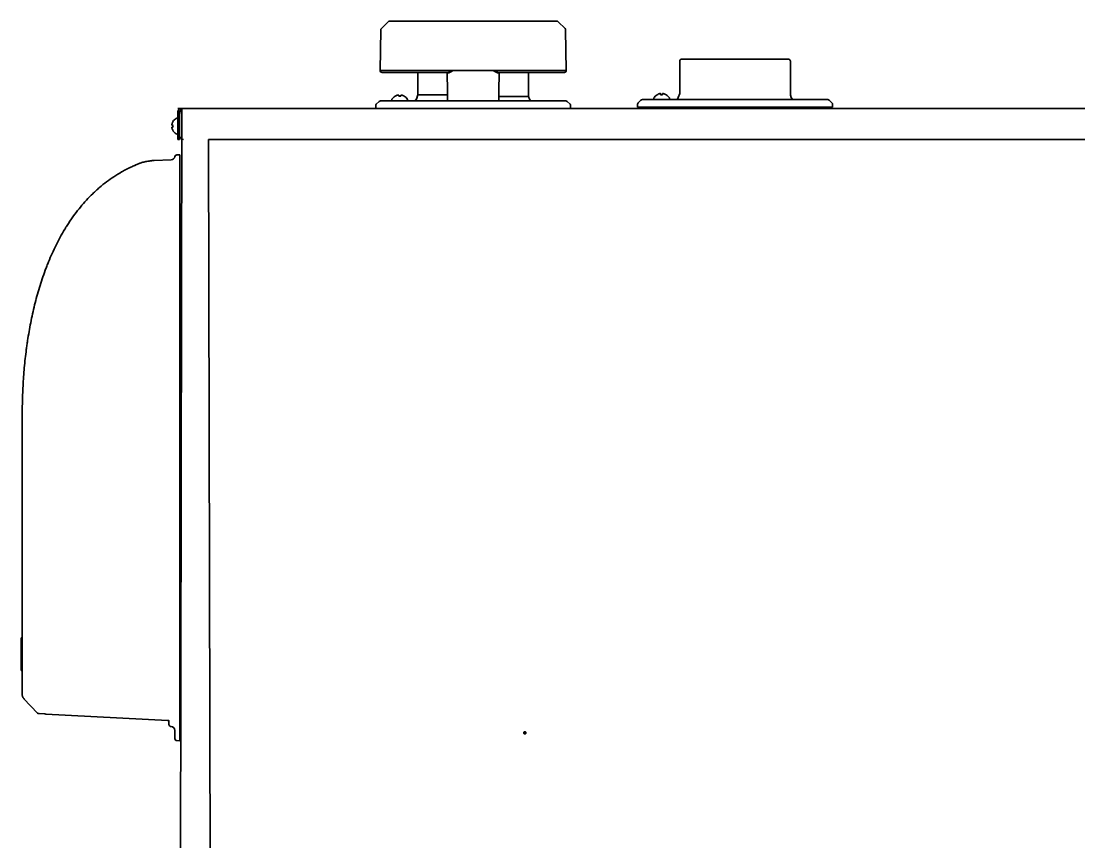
# Model space of a CAD drawing. Header units: inches. Extents: x 786 to 5593, y 691 to 5024.
# Drawn here: x 4505 to 5042, y 3126 to 3543 of the extents above; entities that cross this region are included whole.
import ezdxf

# ---------------------------------------------------------------- set-up
doc = ezdxf.new("R2010")
doc.units = ezdxf.units.IN
doc.layers.add('1', color=7, linetype='Continuous', true_color=0xffffff)

msp = doc.modelspace()

# ---------------------------------------------------------------- linework, layer by layer
at = {"layer": '1', "color": 7, "linetype": 'Continuous', "lineweight": 35}
for p, q in [((4687.91, 3539.24), (4691.39, 3542.67)), ((4777, 3542.96), (4692.09, 3542.96)), ((4777.7, 3542.67), (4781.19, 3539.24)), ((4687.25, 3517.96), (4687.61, 3538.55)), ((4781.49, 3538.55), (4781.85, 3517.96)), ((4839.46, 3506.18), (4839.46, 3522.66)), ((4839.46, 3506.18), (4839.46, 3522.66)), ((4857.3, 3523.66), (4840.46, 3523.66)), ((4857.3, 3523.66), (4840.46, 3523.66)), ((4859.72, 3523.66), (4857.3, 3523.66)), ((4859.72, 3523.66), (4857.3, 3523.66)), ((4861.48, 3523.66), (4859.72, 3523.66)), ((4861.48, 3523.66), (4859.72, 3523.66)), ((4873.63, 3523.66), (4861.48, 3523.66)), ((4873.63, 3523.66), (4861.48, 3523.66)), ((4875.39, 3523.66), (4873.63, 3523.66)), ((4875.39, 3523.66), (4873.63, 3523.66)), ((4877.82, 3523.66), (4875.39, 3523.66)), ((4877.82, 3523.66), (4875.39, 3523.66)), ((4894.66, 3523.66), (4877.82, 3523.66)), ((4894.66, 3523.66), (4877.82, 3523.66)), ((4895.66, 3522.66), (4895.66, 3505.41)), ((4895.66, 3522.66), (4895.66, 3505.41)), ((4687.25, 3517.94), (4687.25, 3517.96)), ((4687.25, 3517.96), (4781.85, 3517.96)), ((4688.25, 3516.96), (4721.7, 3516.96)), ((4706.45, 3505.48), (4706.45, 3516.96)), ((4706.45, 3505.48), (4706.45, 3516.96)), ((4747.39, 3516.96), (4780.85, 3516.96)), ((4762.65, 3516.96), (4762.65, 3504.71)), ((4762.65, 3516.96), (4762.65, 3504.71)), ((4781.85, 3517.96), (4781.85, 3517.94)), ((4781.63, 3502.46), (4687.46, 3502.46)), ((4781.63, 3502.46), (4687.46, 3502.46)), ((4693.23, 3502.89), (4693.23, 3503.09)), ((4697.22, 3502.46), (4693.62, 3502.49)), ((4694.95, 3504.95), (4694.95, 3504.92)), ((4699.55, 3504.88), (4699.55, 3504.91)), ((4701.23, 3503.02), (4701.23, 3502.82)), ((4705.71, 3503.44), (4706.45, 3505.48)), ((4705.71, 3503.44), (4706.45, 3505.48)), ((4721.43, 3505.48), (4706.45, 3505.48)), ((4721.43, 3505.48), (4706.45, 3505.48)), ((4762.65, 3504.71), (4747.63, 3504.71)), ((4762.65, 3504.71), (4747.63, 3504.71)), ((4762.65, 3504.71), (4763.11, 3503.44)), ((4762.65, 3504.71), (4763.11, 3503.44)), ((4818.35, 3501.45), (4819.77, 3502.86)), ((4818.35, 3501.45), (4819.77, 3502.86)), ((4914.65, 3503.16), (4820.47, 3503.16)), ((4914.65, 3503.16), (4820.47, 3503.16)), ((4826.24, 3503.56), (4826.24, 3503.76)), ((4827.94, 3505.63), (4827.94, 3505.6)), ((4832.54, 3505.6), (4832.54, 3505.63)), ((4834.24, 3503.76), (4834.24, 3503.56)), ((4838.72, 3504.14), (4839.46, 3506.18)), ((4838.72, 3504.14), (4839.46, 3506.18)), ((4895.66, 3505.41), (4896.12, 3504.14)), ((4895.66, 3505.41), (4896.12, 3504.14)), ((4915.35, 3502.86), (4916.77, 3501.45)), ((4915.35, 3502.86), (4916.77, 3501.45)), ((5422.31, 3498.66), (4584.56, 3498.66)), ((4586.61, 3498.66), (4585.56, 2861.38)), ((4586.61, 3498.66), (4586.36, 3498.66)), ((4586.61, 3498.66), (4586.59, 3498.65)), ((4685.05, 3498.66), (4685.05, 3500.04)), ((4685.05, 3498.66), (4685.05, 3500.04)), ((4685.34, 3500.75), (4686.75, 3502.16)), ((4685.34, 3500.75), (4686.75, 3502.16)), ((4782.34, 3502.16), (4783.75, 3500.75)), ((4782.34, 3502.16), (4783.75, 3500.75)), ((4784.05, 3500.04), (4784.05, 3498.66)), ((4784.05, 3500.04), (4784.05, 3498.66)), ((4818.06, 3499.36), (4818.06, 3500.74)), ((4818.06, 3499.36), (4818.06, 3500.74)), ((4818.06, 3499.36), (4876.16, 3499.36)), ((4818.06, 3499.36), (4876.16, 3499.36)), ((4852.65, 3499.36), (4852.65, 3498.66)), ((4852.65, 3499.36), (4852.65, 3498.66)), ((4876.16, 3499.36), (4917.06, 3499.36)), ((4876.16, 3499.36), (4917.06, 3499.36)), ((4917.06, 3500.74), (4917.06, 3499.36)), ((4917.06, 3500.74), (4917.06, 3499.36)), ((4582.11, 3491.96), (4582.08, 3491.96)), ((4583.96, 3493.66), (4584.16, 3493.66)), ((4584.56, 3496.86), (4584.56, 3496.74)), ((4584.56, 3496.74), (4584.56, 3495.9)), ((4584.56, 3495.9), (4584.56, 3484.86)), ((4585.36, 3496.86), (4585.36, 3496.74)), ((4585.36, 3495.9), (4585.36, 3496.74)), ((4585.36, 3495.9), (4585.36, 3484.86)), ((4585.46, 3495.9), (4585.46, 3484.86)), ((4585.65, 3496.74), (4585.7, 3496.86)), ((4582.08, 3487.36), (4582.11, 3487.36)), ((4585.36, 3491.26), (4585.46, 3491.26)), ((4585.46, 3488.06), (4585.36, 3488.06)), ((4584.16, 3485.66), (4583.96, 3485.66)), ((4584.56, 3482.86), (4584.56, 3484.86)), ((4584.56, 3482.86), (4585.36, 3482.86)), ((4585.36, 3482.86), (4585.36, 3484.86)), ((4600.1, 3482.86), (4601.76, 2768.2)), ((4600.1, 3482.86), (5421.46, 3482.86)), ((4581.11, 3472.5), (4572.57, 3472.2)), ((4585.54, 3475.16), (4583.98, 3475.1)), ((4585.54, 3473.69), (4585.54, 3475.16)), ((4585.54, 3467.61), (4585.54, 3473.69)), ((4585.56, 3469.63), (4585.54, 3469.63)), ((4585.54, 3464.08), (4585.54, 3467.61)), ((4585.54, 3464.08), (4585.54, 3194.23)), ((4505.54, 3344), (4505.54, 3201.05)), ((4585.56, 3318.83), (4585.54, 3318.83)), ((4505.04, 3229.92), (4505.54, 3229.92)), ((4504.98, 3224.54), (4505.04, 3224.54)), ((4505.04, 3218.78), (4504.98, 3218.78)), ((4505.04, 3221.41), (4505.04, 3221.07)), ((4505.04, 3213.39), (4505.54, 3213.39)), ((4506.36, 3198.98), (4506.38, 3198.96)), ((4506.38, 3198.96), (4513.25, 3191.72)), ((4513.93, 3191.41), (4514.12, 3191.4)), ((4514.12, 3191.4), (4517.01, 3191.25)), ((4517.01, 3191.25), (4517.49, 3191.22)), ((4517.49, 3191.22), (4579.39, 3187.98)), ((4585.54, 3190.7), (4585.54, 3194.23)), ((4585.54, 3193.57), (4585.56, 3193.57)), ((4579.39, 3187.98), (4579.48, 3187.97)), ((4580.04, 3187.72), (4580.04, 3187.03)), ((4580.04, 3187.03), (4580.04, 3185.86)), ((4585.56, 3190.74), (4585.54, 3190.74)), ((4585.54, 3179.12), (4585.54, 3190.7)), ((4581, 3184.86), (4581.11, 3184.86)), ((4583.04, 3182.86), (4583.04, 3178.71)), ((4584, 3177.71), (4585.54, 3177.65)), ((4585.54, 3177.65), (4585.54, 3179.12))]:
    msp.add_line(p, q, dxfattribs=at)
for centre, radius, start, end in [((4692.09, 3541.96), 1, 90, 134.5), ((4777, 3541.96), 1, 45.5, 90), ((4688.61, 3538.53), 1, 134.5, 179), ((4780.49, 3538.53), 1, 1, 45.5), ((4840.46, 3522.66), 1, 90, 180), ((4840.46, 3522.66), 1, 90, 180), ((4894.66, 3522.66), 1, 0, 90), ((4894.66, 3522.66), 1, 0, 90), ((4688.25, 3517.96), 1, 181, 270), ((4780.85, 3517.96), 1, 270, 359), ((4687.46, 3501.46), 1, 90, 135), ((4687.46, 3501.46), 1, 90, 135), ((4693.63, 3503.09), 0.4, 149.1988, 179.5), ((4693.63, 3502.89), 0.4, 179.5, 269.5), ((4697.41, 3500.83), 4.8, 121.0814, 149.1988), ((4695.02, 3501.88), 0.6, 75.4572, 89.5), ((4697.21, 3501.15), 3.78, 89.5035, 97.1041), ((4697.21, 3501.15), 3.78, 81.8959, 89.4965), ((4697.01, 3500.84), 4.8, 29.8012, 57.9163), ((4700.83, 3502.82), 0.4, 292.8662, 359.5), ((4700.83, 3503.02), 0.4, 359.5, 29.8012), ((4704.3, 3503.96), 1.5, 270, 340), ((4704.3, 3503.96), 1.5, 270, 340), ((4764.52, 3503.96), 1.5, 200, 270), ((4764.52, 3503.96), 1.5, 200, 270), ((4781.63, 3501.46), 1, 45, 90), ((4781.63, 3501.46), 1, 45, 90), ((4820.47, 3502.16), 1, 90, 135), ((4820.47, 3502.16), 1, 90, 135), ((4826.64, 3503.76), 0.4, 149.6988, 180), ((4826.64, 3503.56), 0.4, 180, 270), ((4830.44, 3501.54), 4.8, 121.3727, 149.6988), ((4830.04, 3501.54), 4.8, 30.3012, 58.6273), ((4833.84, 3503.56), 0.4, 270, 0), ((4833.84, 3503.76), 0.4, 0, 30.3012), ((4837.31, 3504.66), 1.5, 270, 340), ((4837.31, 3504.66), 1.5, 270, 340), ((4897.53, 3504.66), 1.5, 200, 270), ((4897.53, 3504.66), 1.5, 200, 270), ((4914.65, 3502.16), 1, 45, 90), ((4914.65, 3502.16), 1, 45, 90), ((4686.05, 3500.04), 1, 135, 180), ((4686.05, 3500.04), 1, 135, 180), ((4783.05, 3500.04), 1, 0, 45), ((4783.05, 3500.04), 1, 0, 45), ((4819.06, 3500.74), 1, 135, 180), ((4819.06, 3500.74), 1, 135, 180), ((4916.06, 3500.74), 1, 0, 45), ((4916.06, 3500.74), 1, 0, 45), ((4586.18, 3489.46), 4.8, 120.3012, 148.6273), ((4583.96, 3493.26), 0.4, 90, 120.3012), ((4584.16, 3493.26), 0.4, 0, 90), ((4587.46, 3495.9), 2, 155, 180), ((4586.18, 3489.86), 4.8, 211.3727, 239.6988), ((4583.96, 3486.06), 0.4, 239.6988, 270), ((4584.16, 3486.06), 0.4, 270, 0), ((4587.46, 3484.86), 2, 180, 270), ((4581.04, 3474.5), 2, 272, 352.3764), ((4584.01, 3474.1), 1, 92, 172.3764), ((4584.56, 3311.62), 1, 348.582, 0), ((4513.98, 3192.41), 1, 223.5, 267), ((4581.04, 3185.86), 1, 180, 268), ((4581.04, 3182.86), 2, 0, 88), ((4584.04, 3178.71), 1, 180, 268)]:
    msp.add_arc(centre, radius, start, end, dxfattribs=at)
at = {"layer": '1', "color": 7, "linetype": 'Continuous', "lineweight": 35, "extrusion": (0, 0, -1)}
for centre, major_axis, ratio, start_param, end_param in [((4584.02, 3474.1), (0.035, -0.999), 0.99992, 1.732165, 3.141593), ((4508.54, 3201.05), (-0.03, 3), 0.999945, 4.711245, 4.721764), ((4507.81, 3200.36), (-1.45, -1.38), 0.215792, 5.749991, 6.283185), ((4507.83, 3200.34), (-1.45, -1.38), 0.267944, 5.759002, 6.283185)]:
    msp.add_ellipse(centre, major_axis=major_axis, ratio=ratio, start_param=start_param, end_param=end_param, dxfattribs=at)
at = {"layer": '1', "color": 7, "linetype": 'Continuous', "lineweight": 35}
for points, degree in [([(4721.33, 3517.09), (4721.59, 3502.46)], 1), ([(4747.12, 3516.98), (4747.31, 3516.94)], 1), ([(4747.5, 3502.46), (4747.76, 3517.09)], 1), ([(4696.25, 3505.46), (4696.28, 3505.46), (4696.33, 3505.47), (4696.4, 3505.47), (4696.47, 3505.48), (4696.54, 3505.47), (4696.61, 3505.47), (4696.68, 3505.47), (4696.73, 3505.46), (4696.75, 3505.46)], 3), ([(4696.75, 3505.46), (4696.75, 3505.44), (4696.75, 3505.41), (4696.75, 3505.36), (4696.75, 3505.31), (4696.75, 3505.24), (4696.75, 3505.18), (4696.75, 3505.1), (4696.75, 3505.02), (4696.75, 3504.94), (4696.75, 3504.91)], 3), ([(4697.75, 3505.45), (4697.77, 3505.45), (4697.82, 3505.46), (4697.89, 3505.46), (4697.96, 3505.46), (4698.04, 3505.46), (4698.11, 3505.46), (4698.18, 3505.45), (4698.23, 3505.45), (4698.25, 3505.44)], 3), ([(4698.25, 3505.44), (4698.3, 3505.43), (4698.41, 3505.4), (4698.57, 3505.35), (4698.73, 3505.29), (4698.89, 3505.23), (4699.04, 3505.16), (4699.19, 3505.08), (4699.36, 3504.99), (4699.48, 3504.92), (4699.55, 3504.88)], 3), ([(4829.24, 3506.15), (4829.26, 3506.16), (4829.31, 3506.16), (4829.38, 3506.17), (4829.45, 3506.17), (4829.52, 3506.17), (4829.59, 3506.17), (4829.67, 3506.16), (4829.71, 3506.16), (4829.74, 3506.15)], 3), ([(4829.74, 3506.15), (4829.74, 3506.14), (4829.74, 3506.11), (4829.74, 3506.06), (4829.74, 3506), (4829.74, 3505.94), (4829.74, 3505.87), (4829.74, 3505.8), (4829.74, 3505.71), (4829.74, 3505.64), (4829.74, 3505.6)], 3), ([(4829.74, 3505.6), (4829.9, 3505.62), (4830.24, 3505.65), (4830.57, 3505.62), (4830.74, 3505.6)], 3), ([(4830.74, 3506.15), (4830.76, 3506.16), (4830.81, 3506.16), (4830.89, 3506.17), (4830.96, 3506.17), (4831.03, 3506.17), (4831.1, 3506.17), (4831.17, 3506.16), (4831.21, 3506.16), (4831.24, 3506.15)], 3), ([(4831.24, 3506.15), (4831.29, 3506.14), (4831.4, 3506.11), (4831.56, 3506.06), (4831.72, 3506), (4831.88, 3505.94), (4832.03, 3505.87), (4832.18, 3505.8), (4832.35, 3505.71), (4832.47, 3505.64), (4832.54, 3505.6)], 3), ([(4581.56, 3490.66), (4581.58, 3490.71), (4581.61, 3490.82), (4581.66, 3490.98), (4581.71, 3491.14), (4581.78, 3491.29), (4581.84, 3491.45), (4581.92, 3491.6), (4582, 3491.77), (4582.08, 3491.89), (4582.11, 3491.96)], 3), ([(4585.36, 3496.86), (4584.56, 3496.86)], 1), ([(4581.56, 3490.16), (4581.56, 3490.18), (4581.55, 3490.23), (4581.55, 3490.31), (4581.55, 3490.38), (4581.55, 3490.45), (4581.55, 3490.52), (4581.56, 3490.59), (4581.56, 3490.63), (4581.56, 3490.66)], 3), ([(4581.56, 3488.66), (4581.56, 3488.68), (4581.56, 3488.73), (4581.55, 3488.8), (4581.55, 3488.87), (4581.55, 3488.94), (4581.55, 3489.01), (4581.56, 3489.08), (4581.56, 3489.13), (4581.56, 3489.16)], 3), ([(4581.56, 3489.16), (4581.58, 3489.16), (4581.61, 3489.16), (4581.66, 3489.16), (4581.71, 3489.16), (4581.78, 3489.16), (4581.84, 3489.16), (4581.92, 3489.16), (4582, 3489.16), (4582.08, 3489.16), (4582.11, 3489.16)], 3), ([(4582.11, 3489.16), (4582.09, 3489.32), (4582.07, 3489.66), (4582.09, 3489.99), (4582.11, 3490.16)], 3), ([(4572.57, 3472.2), (4572.56, 3472.2), (4572.55, 3472.2), (4572.54, 3472.2)], 3)]:
    msp.add_open_spline(points, degree=degree, dxfattribs=at)
for points, knots in [([(4721.34, 3516.91), (4721.34, 3516.91), (4721.34, 3516.9), (4721.35, 3516.89), (4721.35, 3516.88), (4721.35, 3516.87), (4721.35, 3516.87), (4721.35, 3516.86), (4721.35, 3516.85), (4721.35, 3516.84), (4721.36, 3516.83), (4721.36, 3516.83), (4721.36, 3516.82), (4721.36, 3516.81), (4721.36, 3516.8), (4721.37, 3516.79), (4721.37, 3516.78), (4721.38, 3516.77), (4721.38, 3516.76), (4721.39, 3516.75), (4721.39, 3516.74), (4721.4, 3516.73), (4721.4, 3516.73), (4721.41, 3516.72), (4721.42, 3516.72), (4721.43, 3516.72), (4721.43, 3516.71), (4721.44, 3516.71), (4721.45, 3516.71), (4721.45, 3516.71)], [0, 0, 0, 0, 0.017533, 0.041523, 0.065552, 0.089626, 0.11375, 0.13793, 0.162169, 0.186474, 0.210849, 0.2353, 0.259831, 0.284448, 0.309154, 0.358, 0.406777, 0.455521, 0.50427, 0.55306, 0.601929, 0.650912, 0.700045, 0.749366, 0.798909, 0.84871, 0.898803, 0.949222, 1, 1, 1, 1]), ([(4721.45, 3516.71), (4721.45, 3516.71), (4721.46, 3516.71), (4721.46, 3516.71), (4721.47, 3516.71), (4721.48, 3516.71), (4721.49, 3516.71), (4721.5, 3516.71), (4721.51, 3516.71), (4721.52, 3516.71), (4721.52, 3516.71), (4721.53, 3516.71), (4721.54, 3516.71), (4721.55, 3516.71), (4721.56, 3516.71), (4721.57, 3516.71), (4721.58, 3516.71), (4721.6, 3516.71), (4721.61, 3516.71), (4721.62, 3516.71), (4721.63, 3516.71), (4721.64, 3516.71), (4721.65, 3516.71), (4721.66, 3516.71), (4721.68, 3516.71), (4721.69, 3516.71), (4721.7, 3516.71), (4721.71, 3516.71), (4721.73, 3516.71), (4721.74, 3516.71), (4721.75, 3516.71), (4721.77, 3516.71), (4721.78, 3516.71), (4721.8, 3516.71), (4721.81, 3516.71), (4721.82, 3516.71), (4721.84, 3516.71), (4721.85, 3516.71), (4721.87, 3516.71), (4721.88, 3516.71), (4721.9, 3516.71), (4721.91, 3516.71), (4721.92, 3516.71)], [0, 0, 0, 0, 0.02538, 0.05074, 0.076081, 0.101403, 0.126705, 0.151987, 0.17725, 0.202494, 0.227718, 0.252922, 0.278107, 0.303273, 0.328419, 0.353545, 0.378653, 0.40374, 0.428808, 0.453857, 0.478886, 0.503896, 0.528886, 0.553857, 0.578808, 0.60374, 0.628652, 0.653545, 0.678418, 0.703272, 0.728106, 0.752921, 0.777717, 0.802493, 0.827249, 0.851986, 0.876704, 0.901402, 0.926081, 0.95074, 0.97538, 1, 1, 1, 1]), ([(4724.47, 3517.94), (4724.45, 3517.93), (4724.43, 3517.92), (4724.39, 3517.91), (4724.36, 3517.89), (4724.32, 3517.88), (4724.29, 3517.86), (4724.25, 3517.85), (4724.22, 3517.83), (4724.18, 3517.82), (4724.15, 3517.8), (4724.12, 3517.79), (4724.08, 3517.77), (4724.05, 3517.76), (4724.02, 3517.74), (4723.98, 3517.73), (4723.95, 3517.72), (4723.92, 3517.7), (4723.89, 3517.69), (4723.86, 3517.68), (4723.83, 3517.66), (4723.8, 3517.65), (4723.77, 3517.64), (4723.74, 3517.62), (4723.71, 3517.61), (4723.68, 3517.6), (4723.65, 3517.59), (4723.62, 3517.57), (4723.59, 3517.56), (4723.56, 3517.55), (4723.54, 3517.54), (4723.51, 3517.53), (4723.48, 3517.51), (4723.46, 3517.5), (4723.43, 3517.49), (4723.4, 3517.48), (4723.38, 3517.47), (4723.35, 3517.46), (4723.33, 3517.45), (4723.3, 3517.44), (4723.28, 3517.43), (4723.25, 3517.42), (4723.23, 3517.41), (4723.21, 3517.4), (4723.18, 3517.39), (4723.16, 3517.38), (4723.14, 3517.37), (4723.11, 3517.36), (4723.09, 3517.35), (4723.07, 3517.34), (4723.05, 3517.33), (4723.03, 3517.33), (4723.01, 3517.32), (4722.99, 3517.31), (4722.97, 3517.3), (4722.95, 3517.29), (4722.93, 3517.29), (4722.91, 3517.28), (4722.89, 3517.27), (4722.87, 3517.26), (4722.85, 3517.26), (4722.83, 3517.25), (4722.81, 3517.24), (4722.79, 3517.24), (4722.78, 3517.23), (4722.76, 3517.22), (4722.74, 3517.22), (4722.71, 3517.21), (4722.67, 3517.19), (4722.62, 3517.17), (4722.57, 3517.15), (4722.53, 3517.14), (4722.48, 3517.12), (4722.43, 3517.11), (4722.39, 3517.09), (4722.34, 3517.08), (4722.3, 3517.06), (4722.25, 3517.05), (4722.21, 3517.04), (4722.17, 3517.03), (4722.13, 3517.02), (4722.09, 3517.01), (4722.06, 3517), (4722.02, 3516.99), (4721.98, 3516.99), (4721.95, 3516.98), (4721.91, 3516.97), (4721.88, 3516.97), (4721.85, 3516.97), (4721.82, 3516.96), (4721.79, 3516.96), (4721.76, 3516.96), (4721.73, 3516.96), (4721.71, 3516.96), (4721.7, 3516.96)], [0, 0, 0, 0, 0.011672, 0.023259, 0.03476, 0.046176, 0.057505, 0.068749, 0.079908, 0.09098, 0.101967, 0.112867, 0.123682, 0.134411, 0.145054, 0.155611, 0.166082, 0.176467, 0.186766, 0.196979, 0.207106, 0.217146, 0.227101, 0.23697, 0.246752, 0.256449, 0.266059, 0.275583, 0.285021, 0.294373, 0.303639, 0.312819, 0.321912, 0.33092, 0.339841, 0.348677, 0.357426, 0.36609, 0.374667, 0.383158, 0.391564, 0.399883, 0.408116, 0.416263, 0.424325, 0.4323, 0.44019, 0.447994, 0.455712, 0.463344, 0.47089, 0.478351, 0.485726, 0.493015, 0.500218, 0.507336, 0.514368, 0.521315, 0.528176, 0.534951, 0.541641, 0.548246, 0.554765, 0.561199, 0.567547, 0.573811, 0.579988, 0.586081, 0.604999, 0.623671, 0.642098, 0.660281, 0.67822, 0.695916, 0.713369, 0.73058, 0.74755, 0.76428, 0.780769, 0.79702, 0.813033, 0.828809, 0.844349, 0.859653, 0.874723, 0.88956, 0.904165, 0.918538, 0.932682, 0.946598, 0.960286, 0.973748, 0.986986, 1, 1, 1, 1]), ([(4721.92, 3516.71), (4721.92, 3516.71), (4721.93, 3516.71), (4721.94, 3516.71), (4721.95, 3516.71), (4721.97, 3516.71), (4721.98, 3516.72), (4721.99, 3516.72), (4722, 3516.72), (4722.02, 3516.72), (4722.03, 3516.72), (4722.04, 3516.72), (4722.06, 3516.73), (4722.07, 3516.73), (4722.09, 3516.73), (4722.1, 3516.73), (4722.12, 3516.74), (4722.13, 3516.74), (4722.15, 3516.74), (4722.16, 3516.75), (4722.18, 3516.75), (4722.19, 3516.76), (4722.21, 3516.76), (4722.22, 3516.76), (4722.24, 3516.77), (4722.25, 3516.77), (4722.27, 3516.78), (4722.29, 3516.79), (4722.3, 3516.79), (4722.32, 3516.8), (4722.37, 3516.81), (4722.45, 3516.84), (4722.57, 3516.9), (4722.7, 3516.96), (4722.82, 3517.02), (4722.94, 3517.08), (4723.06, 3517.14), (4723.16, 3517.2), (4723.26, 3517.25), (4723.36, 3517.31), (4723.46, 3517.36), (4723.54, 3517.41), (4723.61, 3517.45), (4723.66, 3517.47), (4723.7, 3517.5), (4723.75, 3517.53), (4723.8, 3517.56), (4723.85, 3517.59), (4723.9, 3517.62), (4723.96, 3517.64), (4724.01, 3517.68), (4724.06, 3517.71), (4724.12, 3517.74), (4724.17, 3517.77), (4724.23, 3517.8), (4724.29, 3517.84), (4724.35, 3517.87), (4724.41, 3517.9), (4724.45, 3517.93), (4724.47, 3517.94)], [0, 0, 0, 0, 0.006738, 0.013499, 0.020284, 0.027094, 0.033929, 0.04079, 0.047676, 0.05459, 0.06153, 0.068497, 0.075493, 0.082517, 0.089569, 0.096651, 0.103762, 0.110903, 0.118075, 0.125278, 0.132512, 0.139777, 0.147075, 0.154405, 0.161768, 0.169164, 0.176594, 0.184057, 0.191555, 0.199088, 0.206656, 0.254567, 0.305162, 0.358506, 0.414655, 0.457585, 0.501321, 0.545878, 0.578226, 0.612681, 0.649245, 0.687919, 0.704392, 0.721099, 0.738041, 0.755219, 0.772632, 0.79028, 0.808165, 0.826285, 0.844641, 0.863233, 0.882062, 0.901126, 0.920428, 0.939966, 0.95974, 0.979752, 1, 1, 1, 1]), ([(4747.39, 3516.96), (4747.39, 3516.96), (4747.38, 3516.96), (4747.36, 3516.96), (4747.35, 3516.96), (4747.34, 3516.96), (4747.32, 3516.96), (4747.31, 3516.96), (4747.29, 3516.96), (4747.28, 3516.96), (4747.26, 3516.96), (4747.24, 3516.97), (4747.23, 3516.97), (4747.21, 3516.97), (4747.2, 3516.97), (4747.18, 3516.97), (4747.16, 3516.98), (4747.15, 3516.98), (4747.13, 3516.98), (4747.11, 3516.99), (4747.09, 3516.99), (4747.07, 3516.99), (4747.06, 3517), (4747.04, 3517), (4747.02, 3517), (4747, 3517.01), (4746.98, 3517.01), (4746.96, 3517.02), (4746.94, 3517.02), (4746.92, 3517.03), (4746.9, 3517.03), (4746.88, 3517.04), (4746.86, 3517.04), (4746.84, 3517.05), (4746.82, 3517.06), (4746.8, 3517.06), (4746.78, 3517.07), (4746.76, 3517.08), (4746.74, 3517.08), (4746.72, 3517.09), (4746.69, 3517.1), (4746.67, 3517.1), (4746.65, 3517.11), (4746.63, 3517.12), (4746.6, 3517.13), (4746.58, 3517.13), (4746.56, 3517.14), (4746.53, 3517.15), (4746.51, 3517.16), (4746.48, 3517.17), (4746.46, 3517.18), (4746.43, 3517.19), (4746.41, 3517.2), (4746.38, 3517.2), (4746.36, 3517.21), (4746.33, 3517.22), (4746.31, 3517.23), (4746.28, 3517.24), (4746.25, 3517.25), (4746.23, 3517.26), (4746.2, 3517.28), (4746.17, 3517.29), (4746.14, 3517.3), (4746.1, 3517.31), (4746.07, 3517.32), (4746.04, 3517.34), (4746, 3517.35), (4745.97, 3517.37), (4745.93, 3517.38), (4745.89, 3517.4), (4745.85, 3517.41), (4745.82, 3517.43), (4745.77, 3517.44), (4745.73, 3517.46), (4745.69, 3517.48), (4745.65, 3517.5), (4745.6, 3517.52), (4745.56, 3517.54), (4745.51, 3517.56), (4745.46, 3517.58), (4745.42, 3517.6), (4745.37, 3517.62), (4745.32, 3517.64), (4745.26, 3517.66), (4745.21, 3517.69), (4745.16, 3517.71), (4745.1, 3517.73), (4745.05, 3517.76), (4744.99, 3517.78), (4744.93, 3517.81), (4744.87, 3517.83), (4744.81, 3517.86), (4744.75, 3517.88), (4744.69, 3517.91), (4744.65, 3517.93), (4744.63, 3517.94)], [0, 0, 0, 0, 0.00651, 0.01307, 0.019681, 0.026343, 0.033056, 0.03982, 0.046635, 0.053501, 0.060419, 0.067389, 0.07441, 0.081484, 0.088609, 0.095787, 0.103017, 0.1103, 0.117636, 0.125024, 0.132465, 0.139959, 0.147506, 0.155106, 0.16276, 0.170467, 0.178228, 0.186042, 0.193911, 0.201833, 0.209809, 0.217839, 0.225924, 0.234062, 0.242255, 0.250503, 0.258805, 0.267162, 0.275573, 0.28404, 0.292561, 0.301137, 0.309768, 0.318455, 0.327197, 0.335993, 0.344846, 0.353753, 0.362716, 0.371735, 0.38081, 0.38994, 0.399125, 0.408367, 0.417664, 0.42659, 0.435804, 0.445304, 0.455092, 0.465168, 0.475531, 0.486183, 0.497122, 0.50835, 0.519867, 0.531672, 0.543766, 0.556149, 0.568821, 0.581782, 0.595033, 0.608573, 0.622403, 0.636523, 0.650932, 0.665631, 0.68062, 0.695899, 0.711469, 0.727328, 0.743477, 0.759916, 0.776646, 0.793665, 0.810975, 0.828574, 0.846463, 0.864642, 0.883111, 0.90187, 0.920918, 0.940255, 0.959881, 0.979796, 1, 1, 1, 1]), ([(4744.63, 3517.94), (4744.64, 3517.93), (4744.66, 3517.92), (4744.69, 3517.91), (4744.71, 3517.89), (4744.74, 3517.87), (4744.77, 3517.86), (4744.8, 3517.84), (4744.83, 3517.82), (4744.85, 3517.81), (4744.88, 3517.79), (4744.91, 3517.78), (4744.94, 3517.76), (4744.96, 3517.74), (4744.99, 3517.73), (4745.02, 3517.71), (4745.04, 3517.7), (4745.07, 3517.68), (4745.1, 3517.67), (4745.12, 3517.65), (4745.15, 3517.64), (4745.17, 3517.62), (4745.2, 3517.61), (4745.22, 3517.6), (4745.25, 3517.58), (4745.27, 3517.57), (4745.3, 3517.55), (4745.32, 3517.54), (4745.34, 3517.53), (4745.37, 3517.51), (4745.39, 3517.5), (4745.41, 3517.49), (4745.44, 3517.47), (4745.46, 3517.46), (4745.48, 3517.45), (4745.51, 3517.44), (4745.53, 3517.42), (4745.55, 3517.41), (4745.57, 3517.4), (4745.59, 3517.39), (4745.62, 3517.37), (4745.64, 3517.36), (4745.66, 3517.35), (4745.68, 3517.34), (4745.7, 3517.33), (4745.72, 3517.32), (4745.74, 3517.3), (4745.76, 3517.29), (4745.78, 3517.28), (4745.8, 3517.27), (4745.82, 3517.26), (4745.84, 3517.25), (4745.86, 3517.24), (4745.88, 3517.23), (4745.9, 3517.22), (4745.91, 3517.21), (4745.93, 3517.2), (4745.95, 3517.19), (4745.97, 3517.18), (4745.99, 3517.17), (4746, 3517.16), (4746.02, 3517.15), (4746.04, 3517.14), (4746.06, 3517.13), (4746.07, 3517.12), (4746.09, 3517.11), (4746.11, 3517.11), (4746.12, 3517.1), (4746.14, 3517.09), (4746.15, 3517.08), (4746.17, 3517.07), (4746.18, 3517.06), (4746.2, 3517.06), (4746.22, 3517.05), (4746.23, 3517.04), (4746.25, 3517.03), (4746.3, 3517), (4746.4, 3516.96), (4746.53, 3516.9), (4746.65, 3516.84), (4746.73, 3516.81), (4746.79, 3516.79), (4746.82, 3516.78), (4746.85, 3516.77), (4746.88, 3516.76), (4746.91, 3516.75), (4746.94, 3516.75), (4746.97, 3516.74), (4747, 3516.73), (4747.03, 3516.73), (4747.05, 3516.72), (4747.08, 3516.72), (4747.11, 3516.72), (4747.13, 3516.71), (4747.15, 3516.71), (4747.17, 3516.71), (4747.18, 3516.71)], [0, 0, 0, 0, 0.009824, 0.019593, 0.029307, 0.038966, 0.04857, 0.058119, 0.067613, 0.077053, 0.086437, 0.095767, 0.105042, 0.114262, 0.123427, 0.132537, 0.141593, 0.150594, 0.15954, 0.168431, 0.177267, 0.186049, 0.194776, 0.203448, 0.212066, 0.220629, 0.229137, 0.237591, 0.24599, 0.254335, 0.262624, 0.27086, 0.27904, 0.287167, 0.295238, 0.303256, 0.311218, 0.319127, 0.326981, 0.33478, 0.342525, 0.350216, 0.357852, 0.365434, 0.372962, 0.380435, 0.387854, 0.395219, 0.40253, 0.409787, 0.416989, 0.424137, 0.431232, 0.438272, 0.445258, 0.45219, 0.459068, 0.465892, 0.472662, 0.479379, 0.486041, 0.49265, 0.499205, 0.505706, 0.512153, 0.518547, 0.524887, 0.531174, 0.537407, 0.543586, 0.549712, 0.555785, 0.561804, 0.56777, 0.573683, 0.579542, 0.585348, 0.641474, 0.6948, 0.745383, 0.793286, 0.807889, 0.822363, 0.836709, 0.85093, 0.865031, 0.879012, 0.892877, 0.90663, 0.920272, 0.933808, 0.94724, 0.960572, 0.973807, 0.986949, 1, 1, 1, 1]), ([(4747.18, 3516.71), (4747.18, 3516.71), (4747.19, 3516.71), (4747.21, 3516.71), (4747.22, 3516.71), (4747.24, 3516.71), (4747.25, 3516.71), (4747.27, 3516.71), (4747.28, 3516.71), (4747.3, 3516.71), (4747.31, 3516.71), (4747.33, 3516.71), (4747.34, 3516.71), (4747.35, 3516.71), (4747.37, 3516.71), (4747.38, 3516.71), (4747.39, 3516.71), (4747.41, 3516.71), (4747.42, 3516.71), (4747.43, 3516.71), (4747.44, 3516.71), (4747.45, 3516.71), (4747.47, 3516.71), (4747.48, 3516.71), (4747.49, 3516.71), (4747.5, 3516.71), (4747.51, 3516.71), (4747.52, 3516.71), (4747.53, 3516.71), (4747.54, 3516.71), (4747.55, 3516.71), (4747.56, 3516.71), (4747.57, 3516.71), (4747.58, 3516.71), (4747.59, 3516.71), (4747.6, 3516.71), (4747.6, 3516.71), (4747.61, 3516.71), (4747.62, 3516.71), (4747.63, 3516.71), (4747.64, 3516.71), (4747.64, 3516.71), (4747.64, 3516.71)], [0, 0, 0, 0, 0.024625, 0.049269, 0.073932, 0.098615, 0.123317, 0.148038, 0.172778, 0.197538, 0.222317, 0.247114, 0.271932, 0.296768, 0.321624, 0.346499, 0.371393, 0.396306, 0.421239, 0.446191, 0.471162, 0.496152, 0.521162, 0.546191, 0.571239, 0.596306, 0.621392, 0.646498, 0.671623, 0.696767, 0.721931, 0.747114, 0.772316, 0.797537, 0.822777, 0.848037, 0.873316, 0.898614, 0.923932, 0.949269, 0.974625, 1, 1, 1, 1]), ([(4747.64, 3516.71), (4747.65, 3516.71), (4747.65, 3516.71), (4747.65, 3516.71), (4747.66, 3516.71), (4747.66, 3516.71), (4747.66, 3516.71), (4747.67, 3516.72), (4747.67, 3516.72), (4747.67, 3516.72), (4747.68, 3516.72), (4747.68, 3516.72), (4747.69, 3516.72), (4747.69, 3516.73), (4747.69, 3516.73), (4747.69, 3516.73), (4747.7, 3516.74), (4747.7, 3516.74), (4747.7, 3516.74), (4747.71, 3516.75), (4747.71, 3516.75), (4747.71, 3516.76), (4747.71, 3516.76), (4747.72, 3516.76), (4747.72, 3516.77), (4747.72, 3516.78), (4747.72, 3516.78), (4747.73, 3516.79), (4747.73, 3516.79), (4747.73, 3516.8), (4747.73, 3516.81), (4747.73, 3516.82), (4747.74, 3516.83), (4747.74, 3516.85), (4747.74, 3516.86), (4747.75, 3516.88), (4747.75, 3516.9), (4747.75, 3516.91), (4747.75, 3516.91)], [0, 0, 0, 0, 0.024484, 0.048879, 0.073189, 0.097419, 0.121571, 0.145649, 0.169657, 0.1936, 0.21748, 0.241301, 0.265069, 0.288785, 0.312455, 0.336083, 0.359672, 0.383226, 0.40675, 0.430248, 0.453723, 0.47718, 0.500622, 0.524055, 0.547481, 0.570906, 0.594332, 0.617765, 0.641209, 0.664667, 0.688143, 0.735848, 0.783239, 0.830354, 0.877228, 0.923899, 0.970405, 1, 1, 1, 1]), ([(4694.95, 3504.92), (4695.15, 3505.04), (4695.36, 3505.15), (4695.69, 3505.29), (4695.8, 3505.33), (4696.02, 3505.4), (4696.14, 3505.43), (4696.25, 3505.46)], [0, 0, 0, 0, 0.5, 0.5, 0.75, 0.75, 1, 1, 1, 1]), ([(4697.75, 3504.9), (4697.75, 3505.02), (4697.75, 3505.13), (4697.75, 3505.27), (4697.75, 3505.31), (4697.75, 3505.38), (4697.75, 3505.42), (4697.75, 3505.45)], [0, 0, 0, 0, 0.5, 0.5, 0.75, 0.75, 1, 1, 1, 1]), ([(4827.94, 3505.6), (4828.14, 3505.73), (4828.35, 3505.83), (4828.67, 3505.97), (4828.78, 3506.01), (4829.01, 3506.09), (4829.12, 3506.12), (4829.24, 3506.15)], [0, 0, 0, 0, 0.5, 0.5, 0.75, 0.75, 1, 1, 1, 1]), ([(4830.74, 3505.6), (4830.74, 3505.73), (4830.74, 3505.83), (4830.74, 3505.97), (4830.74, 3506.01), (4830.74, 3506.09), (4830.74, 3506.12), (4830.74, 3506.15)], [0, 0, 0, 0, 0.5, 0.5, 0.75, 0.75, 1, 1, 1, 1]), ([(4586.21, 3498.65), (4586.1, 3498.64), (4585.99, 3498.62), (4585.77, 3498.56), (4585.67, 3498.52), (4585.47, 3498.42), (4585.37, 3498.37), (4585.19, 3498.23), (4585.11, 3498.16), (4584.96, 3497.99), (4584.89, 3497.9), (4584.77, 3497.71), (4584.72, 3497.61), (4584.64, 3497.41), (4584.61, 3497.3), (4584.57, 3497.08), (4584.56, 3496.97), (4584.56, 3496.86)], [0, 0, 0, 0, 0.125, 0.125, 0.25, 0.25, 0.375, 0.375, 0.5, 0.5, 0.625, 0.625, 0.75, 0.75, 0.875, 0.875, 1, 1, 1, 1]), ([(4586.02, 3497.8), (4585.99, 3497.79), (4585.95, 3497.77), (4585.81, 3497.7), (4585.71, 3497.62), (4585.54, 3497.44), (4585.47, 3497.34), (4585.38, 3497.1), (4585.36, 3496.98), (4585.36, 3496.86)], [0, 0, 0, 0, 0.092302, 0.092302, 0.394868, 0.394868, 0.697434, 0.697434, 1, 1, 1, 1]), ([(4586.59, 3498.65), (4586.51, 3498.63), (4586.44, 3498.57), (4586.29, 3498.38), (4586.22, 3498.24), (4586.07, 3497.91), (4586, 3497.72), (4585.85, 3497.3), (4585.77, 3497.08), (4585.7, 3496.86)], [0, 0, 0, 0, 0.25, 0.25, 0.5, 0.5, 0.75, 0.75, 1, 1, 1, 1]), ([(4586.36, 3498.66), (4586.36, 3498.66), (4586.35, 3498.66), (4586.34, 3498.66), (4586.33, 3498.66), (4586.32, 3498.66), (4586.3, 3498.66), (4586.29, 3498.66), (4586.28, 3498.65), (4586.27, 3498.65), (4586.26, 3498.65), (4586.25, 3498.65), (4586.24, 3498.65), (4586.23, 3498.65), (4586.22, 3498.65), (4586.21, 3498.65), (4586.21, 3498.65)], [0, 0, 0, 0, 0.073473, 0.146486, 0.219075, 0.291275, 0.363122, 0.434652, 0.505902, 0.57691, 0.647713, 0.71835, 0.788858, 0.859277, 0.929644, 1, 1, 1, 1]), ([(4582.11, 3490.16), (4581.99, 3490.16), (4581.88, 3490.16), (4581.74, 3490.16), (4581.7, 3490.16), (4581.63, 3490.16), (4581.59, 3490.16), (4581.56, 3490.16)], [0, 0, 0, 0, 0.5, 0.5, 0.75, 0.75, 1, 1, 1, 1]), ([(4582.11, 3487.36), (4581.99, 3487.56), (4581.88, 3487.77), (4581.74, 3488.09), (4581.7, 3488.2), (4581.63, 3488.43), (4581.59, 3488.54), (4581.56, 3488.66)], [0, 0, 0, 0, 0.5, 0.5, 0.75, 0.75, 1, 1, 1, 1]), ([(4564.31, 3470.44), (4563.95, 3470.29), (4563.6, 3470.14), (4563.06, 3469.91), (4562.88, 3469.84), (4562.53, 3469.68), (4562.35, 3469.61), (4561.47, 3469.21), (4560.77, 3468.89), (4559.39, 3468.21), (4558.02, 3467.52), (4556.67, 3466.78), (4554.68, 3465.65), (4553.38, 3464.85), (4550.82, 3463.17), (4549.57, 3462.29), (4547.13, 3460.45), (4545.93, 3459.49), (4544.17, 3457.99), (4543.59, 3457.48), (4542.45, 3456.43), (4541.89, 3455.91), (4540.22, 3454.3), (4539.15, 3453.2), (4537.07, 3450.94), (4536.06, 3449.79), (4534.11, 3447.42), (4533.17, 3446.22), (4531.34, 3443.75), (4530.46, 3442.5), (4529.17, 3440.58), (4528.54, 3439.61), (4527.92, 3438.63), (4527.62, 3438.14), (4527.52, 3437.97), (4527.32, 3437.64), (4526.41, 3436.16), (4525.55, 3434.66), (4524.07, 3431.96), (4523.36, 3430.59), (4521.99, 3427.84), (4521.34, 3426.45), (4520.07, 3423.65), (4519.47, 3422.23), (4518.59, 3420.09), (4518.31, 3419.38), (4517.75, 3417.94), (4517.47, 3417.22), (4516.67, 3415.05), (4516.16, 3413.59), (4515.18, 3410.68), (4514.71, 3409.21), (4513.81, 3406.27), (4513.39, 3404.8), (4512.58, 3401.84), (4512.19, 3400.35), (4511.46, 3397.38), (4511.11, 3395.88), (4510.44, 3392.89), (4509.82, 3389.88), (4508.98, 3385.35), (4508.48, 3382.32), (4508.14, 3380.03), (4508.03, 3379.27), (4507.86, 3378.13), (4507.81, 3377.74), (4507.71, 3376.98), (4507.45, 3375.07), (4507.04, 3371.63), (4506.73, 3368.57), (4506.45, 3365.51), (4506.32, 3363.98), (4506.1, 3360.91), (4506, 3359.38), (4505.83, 3356.3), (4505.76, 3354.77), (4505.65, 3351.69), (4505.61, 3350.16), (4505.55, 3347.08), (4505.54, 3345.54), (4505.54, 3344)], [0, 0, 0, 0, 0.007813, 0.007813, 0.011719, 0.011719, 0.015625, 0.015625, 0.03125, 0.03125, 0.046875, 0.0625, 0.0625, 0.09375, 0.09375, 0.125, 0.125, 0.15625, 0.15625, 0.171875, 0.171875, 0.1875, 0.1875, 0.21875, 0.21875, 0.25, 0.25, 0.28125, 0.28125, 0.3125, 0.3125, 0.328125, 0.335938, 0.335938, 0.339844, 0.339844, 0.34375, 0.375, 0.375, 0.40625, 0.40625, 0.4375, 0.4375, 0.46875, 0.46875, 0.484375, 0.484375, 0.5, 0.5, 0.53125, 0.53125, 0.5625, 0.5625, 0.59375, 0.59375, 0.625, 0.625, 0.65625, 0.65625, 0.6875, 0.71875, 0.75, 0.75, 0.765625, 0.765625, 0.773438, 0.773438, 0.78125, 0.8125, 0.84375, 0.84375, 0.875, 0.875, 0.90625, 0.90625, 0.9375, 0.9375, 0.96875, 0.96875, 1, 1, 1, 1]), ([(4564.34, 3470.45), (4564.34, 3470.45), (4564.34, 3470.45), (4564.33, 3470.45), (4564.32, 3470.44), (4564.31, 3470.44)], [0, 0, 0, 0, 0.022734, 0.022734, 1, 1, 1, 1]), ([(4572.54, 3472.2), (4572.37, 3472.2), (4572.19, 3472.19), (4571.84, 3472.17), (4571.67, 3472.16), (4571.32, 3472.13), (4571.14, 3472.11), (4570.79, 3472.08), (4570.62, 3472.06), (4570.09, 3471.99), (4569.75, 3471.94), (4569.05, 3471.83), (4568.71, 3471.76), (4568.02, 3471.61), (4567.68, 3471.53), (4567, 3471.36), (4566.66, 3471.26), (4566.16, 3471.11), (4565.99, 3471.05), (4565.66, 3470.94), (4565.49, 3470.88), (4564.99, 3470.71), (4564.67, 3470.58), (4564.34, 3470.45)], [0, 0, 0, 0, 0.0625, 0.0625, 0.125, 0.125, 0.1875, 0.1875, 0.25, 0.25, 0.375, 0.375, 0.5, 0.5, 0.625, 0.625, 0.75, 0.75, 0.8125, 0.8125, 0.875, 0.875, 1, 1, 1, 1]), ([(4505.04, 3229.92), (4505.04, 3229.92), (4505.04, 3229.91), (4505.04, 3229.83), (4505.04, 3229.6), (4505.04, 3229.31), (4505.04, 3229.04), (4505.04, 3228.82), (4505.04, 3228.58), (4505.04, 3228.23), (4505.04, 3227.71), (4505.04, 3226.98), (4505.04, 3226.12), (4505.04, 3225.14), (4505.04, 3223.8), (4505.04, 3222.48), (4505.04, 3221.66)], [0, 0, 0, 0, 0.031719, 0.144489, 0.250289, 0.347718, 0.39304, 0.436034, 0.477966, 0.519974, 0.60332, 0.684165, 0.760512, 0.830612, 0.89347, 1, 1, 1, 1]), ([(4505.04, 3221.66), (4505.04, 3220.83), (4505.04, 3219.52), (4505.04, 3218.17), (4505.04, 3217.19), (4505.04, 3216.34), (4505.04, 3215.6), (4505.04, 3215.09), (4505.04, 3214.73), (4505.04, 3214.49), (4505.04, 3214.28), (4505.04, 3214), (4505.04, 3213.72), (4505.04, 3213.49), (4505.04, 3213.4), (4505.04, 3213.39), (4505.04, 3213.39)], [0, 0, 0, 0, 0.10653, 0.169388, 0.239488, 0.315835, 0.39668, 0.480026, 0.522034, 0.563966, 0.60696, 0.652282, 0.749711, 0.855511, 0.968281, 1, 1, 1, 1]), ([(4505.54, 3201.02), (4505.54, 3200.92), (4505.55, 3200.73), (4505.59, 3200.46), (4505.64, 3200.28), (4505.68, 3200.14), (4505.69, 3200.1), (4505.73, 3200.01), (4505.74, 3199.96), (4505.79, 3199.83), (4505.87, 3199.66), (4505.97, 3199.5), (4506.04, 3199.39), (4506.07, 3199.35), (4506.12, 3199.27), (4506.15, 3199.23), (4506.24, 3199.12), (4506.3, 3199.05), (4506.36, 3198.98)], [0, 0, 0, 0, 0.125, 0.25, 0.375, 0.375, 0.4375, 0.4375, 0.5, 0.5, 0.625, 0.75, 0.75, 0.8125, 0.8125, 0.875, 0.875, 1, 1, 1, 1]), ([(4580.09, 3187.72), (4580.09, 3187.72), (4580.09, 3187.72), (4580.05, 3187.76), (4579.96, 3187.82), (4579.81, 3187.89), (4579.6, 3187.96), (4579.45, 3187.97), (4579.38, 3187.97)], [0, 0, 0, 0, 0.080236, 0.203302, 0.339034, 0.542073, 0.810732, 1, 1, 1, 1])]:
    msp.add_open_spline(points, degree=3, knots=knots, dxfattribs=at)
at = {"layer": '1', "color": 163, "linetype": 'Continuous', "lineweight": 70}
msp.add_point((4760.73, 3181.66), dxfattribs=at)

doc.saveas('drawing.dxf')
